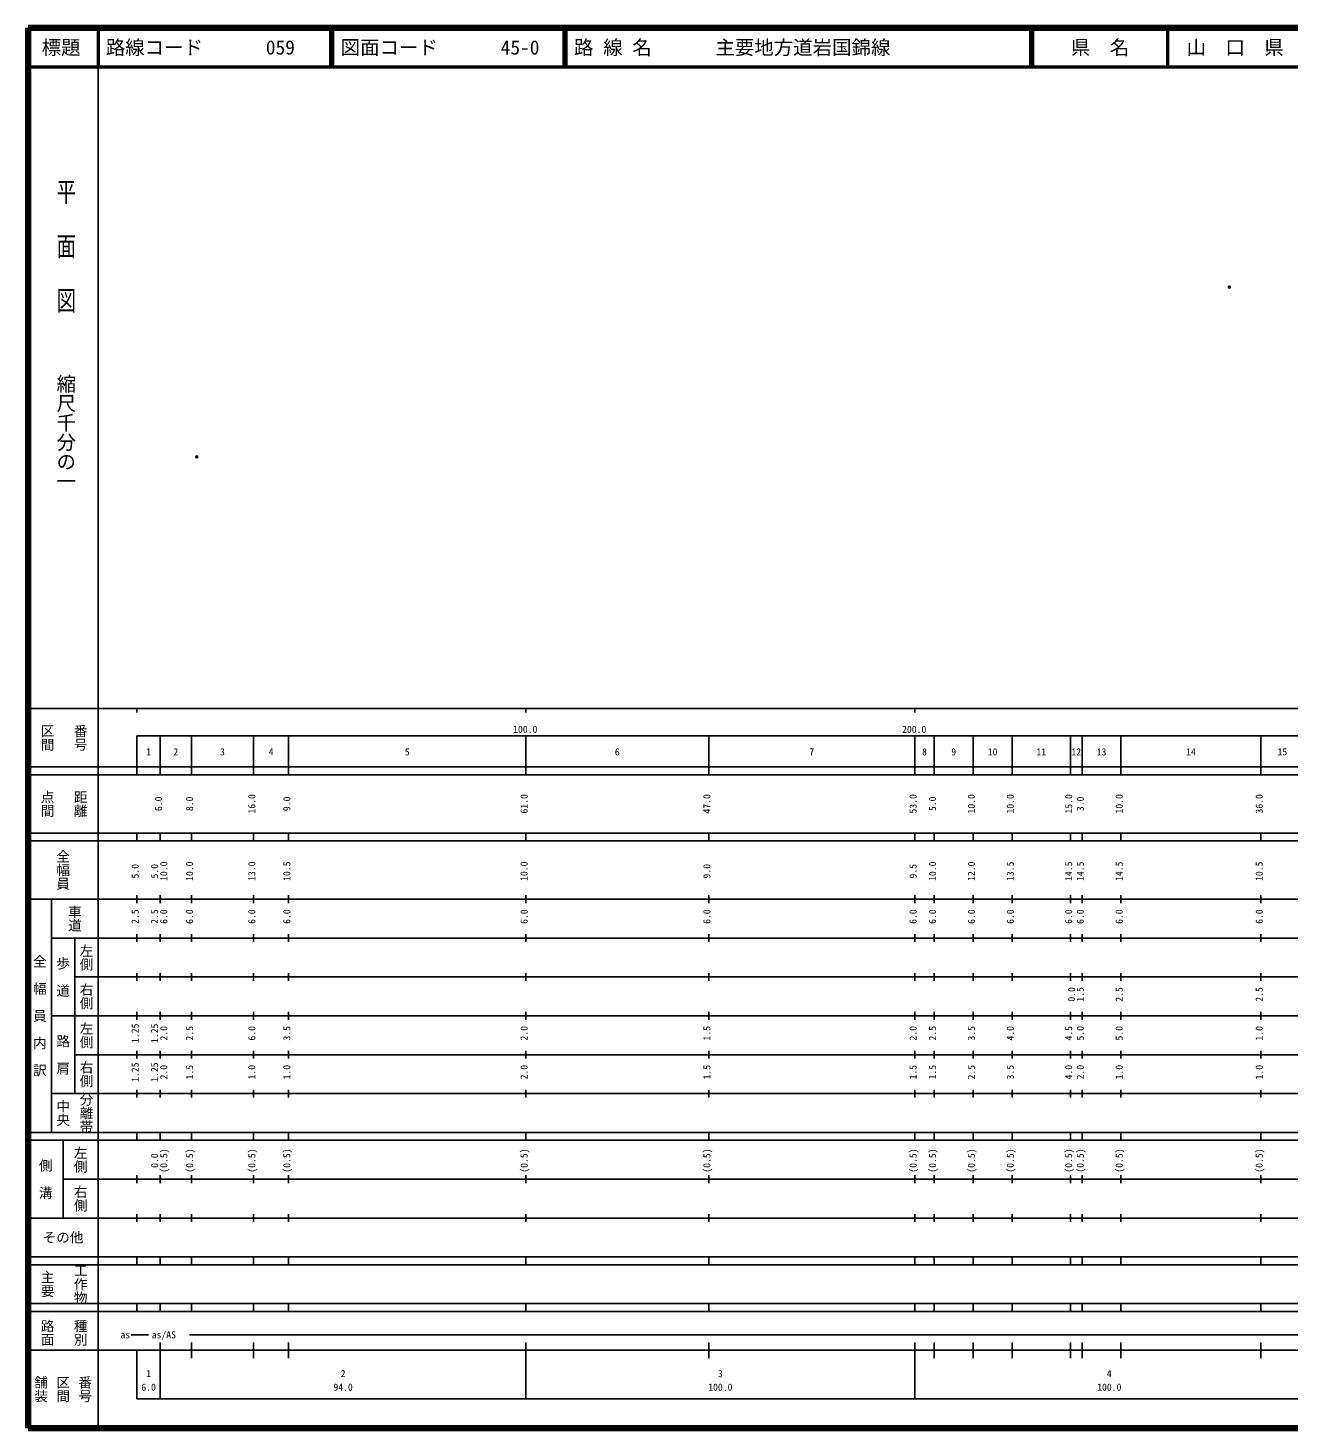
# Model space of a CAD drawing. Units: millimetres on the paper. Extents: x 40 to 680, y 20 to 380.
# Drawn here: x 40 to 364.2, y 20 to 380 of the extents above; entities that cross this region are included whole.
import ezdxf
from ezdxf.enums import TextEntityAlignment as Align

# ---------------------------------------------------------------- set-up
doc = ezdxf.new("R2010")
doc.units = ezdxf.units.MM
doc.header["$PDMODE"] = 32
doc.header["$PDSIZE"] = 0.5
doc.layers.add('M-OTRS', color=6, linetype='Continuous')
doc.layers.add('M-TTL-TXT', color=7, linetype='Continuous')
for name, color, linetype, lineweight in [('M-TTL', 2, 'Continuous', 140), ('M-TTL-BAND', 7, 'Continuous', 25), ('M-TTL-LINE', 7, 'Continuous', 50)]:
    doc.layers.add(name, color=color, linetype=linetype, lineweight=lineweight)
doc.styles.add('@ＭＳ ゴシック', font='')
doc.styles.add('ＭＳ ゴシック', font='')
doc.styles.get('@ＭＳ ゴシック').set_extended_font_data('@MS Gothic')
doc.styles.get('ＭＳ ゴシック').set_extended_font_data('MS Gothic')

msp = doc.modelspace()

# ---------------------------------------------------------------- linework, layer by layer
at = {"layer": 'M-OTRS'}
for p in [(348.858, 313.377), (83.377, 269.761)]:
    msp.add_point(p, dxfattribs=at)
at = {"layer": 'M-TTL'}
for p, q in [((40, 380), (40, 20)), ((680, 380), (40, 380)), ((40, 20), (680, 20))]:
    msp.add_line(p, q, dxfattribs=at)
at = {"layer": 'M-TTL-BAND'}
for p, q in [((58, 370), (58, 20)), ((40, 205), (579, 205)), ((68, 205), (68, 204)), ((168, 205), (168, 204)), ((268, 205), (268, 204)), ((68, 198), (579, 198)), ((68, 198), (68, 188)), ((74, 188), (74, 198)), ((82, 188), (82, 198)), ((98, 188), (98, 198)), ((107, 188), (107, 198)), ((168, 188), (168, 198)), ((215, 188), (215, 198)), ((268, 188), (268, 198)), ((273, 188), (273, 198)), ((283, 188), (283, 198)), ((293, 188), (293, 198)), ((308, 188), (308, 198)), ((311, 188), (311, 198)), ((321, 188), (321, 198)), ((357, 188), (357, 198)), ((40, 190), (579, 190)), ((40, 188), (579, 188)), ((40, 173), (579, 173)), ((68, 171), (68, 173)), ((74, 171), (74, 173)), ((82, 171), (82, 173)), ((98, 171), (98, 173)), ((107, 171), (107, 173)), ((168, 171), (168, 173)), ((215, 171), (215, 173)), ((268, 171), (268, 173)), ((273, 171), (273, 173)), ((283, 171), (283, 173)), ((293, 171), (293, 173)), ((308, 171), (308, 173)), ((311, 171), (311, 173)), ((321, 171), (321, 173)), ((357, 171), (357, 173)), ((40, 171), (579, 171)), ((40, 156), (579, 156)), ((46, 96), (46, 156)), ((68, 155), (68, 157)), ((74, 155), (74, 157)), ((82, 155), (82, 157)), ((98, 155), (98, 157)), ((107, 155), (107, 157)), ((168, 155), (168, 157)), ((215, 155), (215, 157)), ((268, 155), (268, 157)), ((273, 155), (273, 157)), ((283, 155), (283, 157)), ((293, 155), (293, 157)), ((308, 155), (308, 157)), ((311, 155), (311, 157)), ((321, 155), (321, 157)), ((357, 155), (357, 157)), ((46, 146), (579, 146)), ((52, 146), (52, 106)), ((68, 145), (68, 147)), ((74, 145), (74, 147)), ((82, 145), (82, 147)), ((98, 145), (98, 147)), ((107, 145), (107, 147)), ((168, 145), (168, 147)), ((215, 145), (215, 147)), ((268, 145), (268, 147)), ((273, 145), (273, 147)), ((283, 145), (283, 147)), ((293, 145), (293, 147)), ((308, 145), (308, 147)), ((311, 145), (311, 147)), ((321, 145), (321, 147)), ((357, 145), (357, 147)), ((68, 135), (68, 137)), ((74, 135), (74, 137)), ((82, 135), (82, 137)), ((98, 135), (98, 137)), ((107, 135), (107, 137)), ((168, 135), (168, 137)), ((215, 135), (215, 137)), ((268, 135), (268, 137)), ((273, 135), (273, 137)), ((283, 135), (283, 137)), ((293, 135), (293, 137)), ((308, 135), (308, 137)), ((311, 135), (311, 137)), ((321, 135), (321, 137)), ((357, 135), (357, 137)), ((52, 136), (579, 136)), ((46, 126), (579, 126)), ((68, 125), (68, 127)), ((74, 125), (74, 127)), ((82, 125), (82, 127)), ((98, 125), (98, 127)), ((107, 125), (107, 127)), ((168, 125), (168, 127)), ((215, 125), (215, 127)), ((268, 125), (268, 127)), ((273, 125), (273, 127)), ((283, 125), (283, 127)), ((293, 125), (293, 127)), ((308, 125), (308, 127)), ((311, 125), (311, 127)), ((321, 125), (321, 127)), ((357, 125), (357, 127)), ((52, 116), (579, 116)), ((68, 115), (68, 117)), ((74, 115), (74, 117)), ((82, 115), (82, 117)), ((98, 115), (98, 117)), ((107, 115), (107, 117)), ((168, 115), (168, 117)), ((215, 115), (215, 117)), ((268, 115), (268, 117)), ((273, 115), (273, 117)), ((283, 115), (283, 117)), ((293, 115), (293, 117)), ((308, 115), (308, 117)), ((311, 115), (311, 117)), ((321, 115), (321, 117)), ((357, 115), (357, 117)), ((46, 106), (579, 106)), ((68, 105), (68, 107)), ((74, 105), (74, 107)), ((82, 105), (82, 107)), ((98, 105), (98, 107)), ((107, 105), (107, 107)), ((168, 105), (168, 107)), ((215, 105), (215, 107)), ((268, 105), (268, 107)), ((273, 105), (273, 107)), ((283, 105), (283, 107)), ((293, 105), (293, 107)), ((308, 105), (308, 107)), ((311, 105), (311, 107)), ((321, 105), (321, 107)), ((357, 105), (357, 107)), ((40, 96), (579, 96)), ((40, 94), (579, 94)), ((49, 94), (49, 74)), ((68, 94), (68, 96)), ((74, 94), (74, 96)), ((82, 94), (82, 96)), ((98, 94), (98, 96)), ((107, 94), (107, 96)), ((168, 94), (168, 96)), ((215, 94), (215, 96)), ((268, 94), (268, 96)), ((273, 94), (273, 96)), ((283, 94), (283, 96)), ((293, 94), (293, 96)), ((308, 94), (308, 96)), ((311, 94), (311, 96)), ((321, 94), (321, 96)), ((357, 94), (357, 96)), ((49, 84), (579, 84)), ((68, 83), (68, 85)), ((74, 83), (74, 85)), ((82, 83), (82, 85)), ((98, 83), (98, 85)), ((107, 83), (107, 85)), ((168, 83), (168, 85)), ((215, 83), (215, 85)), ((268, 83), (268, 85)), ((273, 83), (273, 85)), ((283, 83), (283, 85)), ((293, 83), (293, 85)), ((308, 83), (308, 85)), ((311, 83), (311, 85)), ((321, 83), (321, 85)), ((357, 83), (357, 85)), ((40, 74), (579, 74)), ((68, 73), (68, 75)), ((74, 73), (74, 75)), ((82, 73), (82, 75)), ((98, 73), (98, 75)), ((107, 73), (107, 75)), ((168, 73), (168, 75)), ((215, 73), (215, 75)), ((268, 73), (268, 75)), ((273, 73), (273, 75)), ((283, 73), (283, 75)), ((293, 73), (293, 75)), ((308, 73), (308, 75)), ((311, 73), (311, 75)), ((321, 73), (321, 75)), ((357, 73), (357, 75)), ((40, 64), (579, 64)), ((40, 62), (579, 62)), ((68, 62), (68, 64)), ((74, 62), (74, 64)), ((82, 62), (82, 64)), ((98, 62), (98, 64)), ((107, 62), (107, 64)), ((168, 62), (168, 64)), ((215, 62), (215, 64)), ((268, 62), (268, 64)), ((273, 62), (273, 64)), ((283, 62), (283, 64)), ((293, 62), (293, 64)), ((308, 62), (308, 64)), ((311, 62), (311, 64)), ((321, 62), (321, 64)), ((357, 62), (357, 64)), ((40, 52), (579, 52)), ((68, 50), (68, 52)), ((74, 50), (74, 52)), ((82, 50), (82, 52)), ((98, 50), (98, 52)), ((107, 50), (107, 52)), ((168, 50), (168, 52)), ((215, 50), (215, 52)), ((268, 50), (268, 52)), ((273, 50), (273, 52)), ((283, 50), (283, 52)), ((293, 50), (293, 52)), ((308, 50), (308, 52)), ((311, 50), (311, 52)), ((321, 50), (321, 52)), ((357, 50), (357, 52)), ((40, 50), (579, 50)), ((71, 44), (66.5, 44)), ((81.5, 44), (547, 44)), ((40, 40), (579, 40)), ((68, 40), (68, 27.5)), ((74, 27.5), (74, 42)), ((82, 38), (82, 42)), ((98, 38), (98, 42)), ((107, 38), (107, 42)), ((168, 27.5), (168, 42)), ((215, 38), (215, 42)), ((268, 27.5), (268, 42)), ((273, 38), (273, 42)), ((283, 38), (283, 42)), ((293, 38), (293, 42)), ((308, 38), (308, 42)), ((311, 38), (311, 42)), ((321, 38), (321, 42)), ((357, 38), (357, 42)), ((68, 27.5), (579, 27.5))]:
    msp.add_line(p, q, dxfattribs=at)
at = {"layer": 'M-TTL-LINE'}
for p, q in [((58, 380), (58, 370)), ((117.75, 380), (117.75, 370)), ((118.25, 380), (118.25, 370)), ((177.75, 380), (177.75, 370)), ((178.25, 380), (178.25, 370)), ((297.75, 380), (297.75, 370)), ((298.25, 380), (298.25, 370)), ((333, 380), (333, 370)), ((40, 370), (680, 370))]:
    msp.add_line(p, q, dxfattribs=at)

# ---------------------------------------------------------------- texts
at = {"layer": 'M-TTL-BAND', "style": '@ＭＳ ゴシック', "width": 1.4}
msp.add_text('平  面  図', height=3.666, rotation=270, dxfattribs=at).set_placement((49.777, 306.475), align=Align.MIDDLE_RIGHT)
at = {"layer": 'M-TTL-BAND', "style": '@ＭＳ ゴシック'}
msp.add_text('縮尺千分の一', height=3.666, rotation=270, dxfattribs=at).set_placement((49.777, 261.03), align=Align.MIDDLE_RIGHT)
for s, p in [('区間', (45, 197.5)), ('番号', (53.5, 197.5)), ('点間', (45, 180.5)), ('距離', (53.5, 180.5)), ('全幅員', (49, 163.5)), ('車道', (52, 151)), ('左側', (55, 141)), ('全\u3000幅\u3000員\u3000内\u3000訳', (43, 126)), ('歩\u3000道', (49, 136)), ('右側', (55, 131)), ('左側', (55, 121)), ('路\u3000肩', (49, 116)), ('右側', (55, 111)), ('分離帯', (55, 101)), ('中央', (49, 101)), ('左側', (53.5, 89)), ('側\u3000溝', (44.5, 84)), ('右側', (53.5, 79)), ('工作物', (53.5, 57)), ('主要', (45, 57)), ('路面', (45, 44.5)), ('種別', (53.5, 44.5)), ('舗装', (43.333, 30)), ('区間', (49, 30)), ('番号', (54.667, 30))]:
    msp.add_text(s, height=2.566, rotation=270, dxfattribs=at).set_placement(p, align=Align.MIDDLE_CENTER)
at = {"layer": 'M-TTL-BAND', "style": 'ＭＳ ゴシック'}
for s, p in [('100.0', (167.844, 198.195)), ('200.0', (267.844, 198.195)), ('1', (71, 192.405)), ('2', (78, 192.405)), ('3', (90, 192.405)), ('4', (102.5, 192.405)), ('5', (137.5, 192.405)), ('6', (191.5, 192.405)), ('7', (241.5, 192.405)), ('8', (270.5, 192.405)), ('9', (278, 192.405)), ('10', (288, 192.405)), ('11', (300.5, 192.405)), ('12', (309.5, 192.405)), ('13', (316, 192.405)), ('14', (339, 192.405)), ('15', (362.5, 192.405)), ('as', (65.016, 42.5)), ('as/AS', (74.926, 42.5)), ('1', (71, 32.523)), ('2', (121, 32.523)), ('3', (218, 32.523)), ('4', (318, 32.523)), ('6.0', (71, 29.033)), ('94.0', (121, 29.033)), ('100.0', (218, 29.033)), ('100.0', (318, 29.033))]:
    msp.add_text(s, height=1.833, dxfattribs=at).set_placement(p, align=Align.BOTTOM_CENTER)
for s, p in [('6.0', (75, 180.5)), ('8.0', (83, 180.5)), ('16.0', (99, 180.5)), ('9.0', (108, 180.5)), ('61.0', (169, 180.5)), ('47.0', (216, 180.5)), ('53.0', (269, 180.5)), ('5.0', (274, 180.5)), ('10.0', (284, 180.5)), ('10.0', (294, 180.5)), ('15.0', (309, 180.5)), ('3.0', (312, 180.5)), ('10.0', (322, 180.5)), ('36.0', (358, 180.5)), ('5.0', (69, 163.174)), ('5.0', (74, 163.174)), ('10.0', (76.37, 163.174)), ('10.0', (83, 163.174)), ('13.0', (99, 163.174)), ('10.5', (108, 163.174)), ('10.0', (169, 163.174)), ('9.0', (216, 163.174)), ('9.5', (269, 163.174)), ('10.0', (274, 163.174)), ('12.0', (284, 163.174)), ('13.5', (294, 163.174)), ('14.5', (309, 163.174)), ('14.5', (312, 163.174)), ('14.5', (322, 163.174)), ('10.5', (358, 163.174)), ('2.5', (69, 151.5)), ('2.5', (74, 151.5)), ('6.0', (76.37, 151.5)), ('6.0', (83, 151.5)), ('6.0', (99, 151.5)), ('6.0', (108, 151.5)), ('6.0', (169, 151.5)), ('6.0', (216, 151.5)), ('6.0', (269, 151.5)), ('6.0', (274, 151.5)), ('6.0', (284, 151.5)), ('6.0', (294, 151.5)), ('6.0', (309, 151.5)), ('6.0', (312, 151.5)), ('6.0', (322, 151.5)), ('6.0', (358, 151.5)), ('0.0', (309.761, 131.5)), ('1.5', (312, 131.5)), ('2.5', (322, 131.5)), ('2.5', (358, 131.5)), ('1.25', (69, 121.5)), ('1.25', (74, 121.5)), ('2.0', (76.37, 121.5)), ('2.5', (83, 121.5)), ('6.0', (99, 121.5)), ('3.5', (108, 121.5)), ('2.0', (169, 121.5)), ('1.5', (216, 121.5)), ('2.0', (269, 121.5)), ('2.5', (274, 121.5)), ('3.5', (284, 121.5)), ('4.0', (294, 121.5)), ('4.5', (309, 121.5)), ('5.0', (312, 121.5)), ('5.0', (322, 121.5)), ('1.0', (358, 121.5)), ('1.25', (69, 111.5)), ('1.25', (74, 111.5)), ('2.0', (76.37, 111.5)), ('1.5', (83, 111.5)), ('1.0', (99, 111.5)), ('1.0', (108, 111.5)), ('2.0', (169, 111.5)), ('1.5', (216, 111.5)), ('1.5', (269, 111.5)), ('1.5', (274, 111.5)), ('2.5', (284, 111.5)), ('3.5', (294, 111.5)), ('4.0', (309, 111.5)), ('2.0', (312, 111.5)), ('1.0', (322, 111.5)), ('1.0', (358, 111.5)), ('0.0', (74, 88.764)), ('(0.5)', (76.37, 88.764)), ('(0.5)', (83, 88.764)), ('(0.5)', (99, 88.764)), ('(0.5)', (108, 88.764)), ('(0.5)', (169, 88.764)), ('(0.5)', (216, 88.764)), ('(0.5)', (269, 88.764)), ('(0.5)', (274, 88.764)), ('(0.5)', (284, 88.764)), ('(0.5)', (294, 88.764)), ('(0.5)', (309, 88.764)), ('(0.5)', (312, 88.764)), ('(0.5)', (322, 88.764)), ('(0.5)', (358, 88.764))]:
    msp.add_text(s, height=1.833, rotation=90, dxfattribs=at).set_placement(p, align=Align.BOTTOM_CENTER)
msp.add_text('その他', height=2.566, dxfattribs=at).set_placement((49, 69), align=Align.MIDDLE_CENTER)
at = {"layer": 'M-TTL-TXT', "style": 'ＭＳ ゴシック'}
for s, p in [('標題', (48.5, 375)), ('県\u3000名', (315.625, 375)), ('山\u3000口\u3000県', (350.375, 375))]:
    msp.add_text(s, height=3.666, dxfattribs=at).set_placement(p, align=Align.MIDDLE_CENTER)
for s, p in [('路線コード', (60, 375)), ('059', (101.142, 375)), ('図面コード', (120.38, 375)), ('45-0', (161.521, 375)), ('路 線 名', (180.38, 375)), ('主要地方道岩国錦線', (216.734, 375))]:
    msp.add_text(s, height=3.666, dxfattribs=at).set_placement(p, align=Align.MIDDLE_LEFT)

doc.saveas('drawing.dxf')
